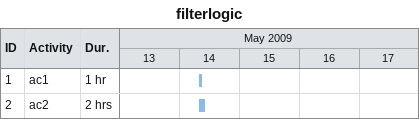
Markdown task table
filterlogic

| ID | Task | Duration | Start | Finish |
|---|---|---|---|---|
| 1 | ac1 | 1h | 2009-05-14 | 2009-05-14 |
| 2 | ac2 | 2h | 2009-05-14 | 2009-05-14 |
